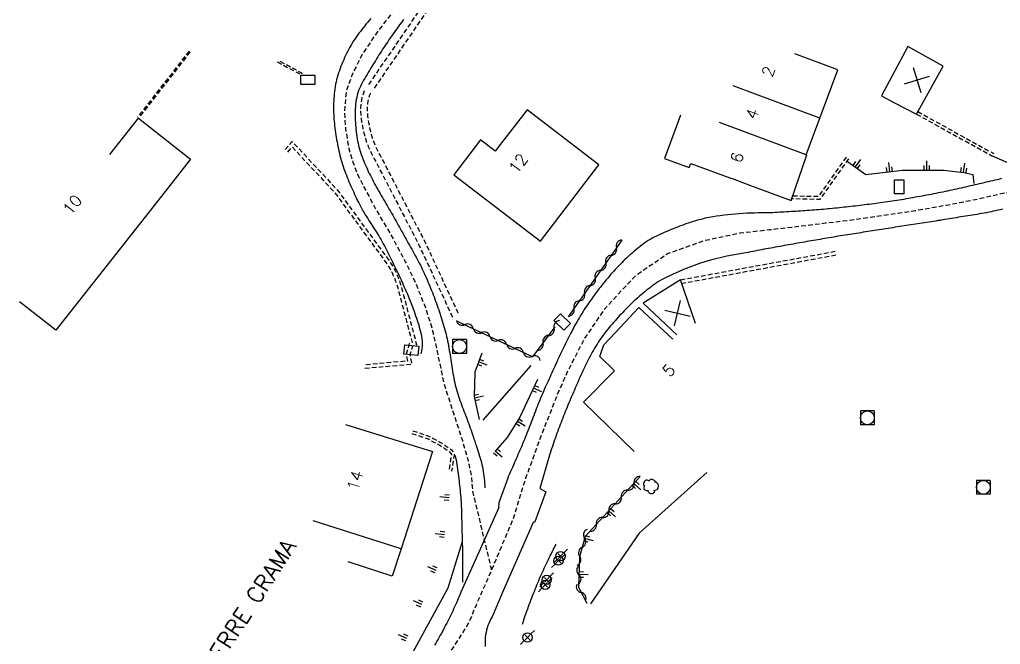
# Model space of a CAD drawing. Header units: millimetres. Extents: x 151000 to 152000, y 111999 to 113000.
# Drawn here: x 151063.1 to 151169.1, y 112257.2 to 112324.7 of the extents above; entities that cross this region are included whole.
import ezdxf
from ezdxf.enums import TextEntityAlignment as Align

# ---------------------------------------------------------------- set-up
doc = ezdxf.new("R2010")
doc.units = ezdxf.units.MM
doc.linetypes.add('DASHED', pattern=[0.75, 0.5, -0.25])
doc.layers.get('0').update_dxf_attribs({"linetype": 'CONTINUOUS'})
for name, color, linetype in [('W0001', 6, 'DASHED'), ('W0008', 7, 'CONTINUOUS'), ('W0100', 7, 'CONTINUOUS'), ('W0112', 1, 'DASHED'), ('W0211', 2, 'CONTINUOUS'), ('W0300', 7, 'CONTINUOUS'), ('W0310', 3, 'CONTINUOUS'), ('W0322', 7, 'CONTINUOUS'), ('W0420', 7, 'CONTINUOUS'), ('W0454', 7, 'CONTINUOUS'), ('W0989', 7, 'CONTINUOUS'), ('W0991', 7, 'CONTINUOUS'), ('W1102', 7, 'CONTINUOUS'), ('W1471', 7, 'CONTINUOUS')]:
    doc.layers.add(name, color=color, linetype=linetype)
doc.styles.get("Standard").update_dxf_attribs({"font": 'romans.shx', "width": 0.85})

# ---------------------------------------------------------------- blocks, each defined once
blk = doc.blocks.new('T420')
for p, q in [((0.75, 0.75), (-0.75, 0.75)), ((-0.75, 0.75), (-0.75, -0.75)), ((0.75, 0.75), (0.75, -0.75)), ((0.75, -0.75), (-0.75, -0.75))]:
    blk.add_line(p, q)
blk.add_ellipse((0, 0), major_axis=(-0.53, 0.53), ratio=1, start_param=3.926991, end_param=10.210176)
blk = doc.blocks.new('T300')
for p, q in [((-0.8, 0.51), (-0.86, 0.34)), ((-0.86, 0.34), (-0.86, 0.17)), ((-0.86, 0.17), (-0.74, 0.06)), ((-0.69, 0.63), (-0.8, 0.51)), ((-0.8, -0.06), (-0.74, 0.06)), ((-0.74, 0.06), (-0.69, 0.11)), ((-0.57, 0.69), (-0.69, 0.63)), ((-0.46, 0.69), (-0.57, 0.69)), ((-0.29, 0.63), (-0.46, 0.69)), ((-0.29, 0.63), (-0.17, 0.74)), ((-0.23, 0.57), (-0.29, 0.63)), ((-0.17, 0.74), (-0.06, 0.8)), ((-0.06, 0.8), (0.06, 0.8)), ((0.06, 0.8), (0.23, 0.74)), ((0.23, 0.74), (0.34, 0.63)), ((0.34, 0.63), (0.4, 0.51)), ((0.46, 0.46), (0.34, 0.46)), ((0.4, 0.51), (0.4, 0.46)), ((0.57, 0.4), (0.46, 0.46)), ((0.57, 0.4), (0.69, 0.29)), ((0.69, 0.29), (0.74, 0.17)), ((0.74, 0.06), (0.69, -0.17)), ((0.74, 0.17), (0.74, 0.06)), ((-0.8, -0.17), (-0.8, -0.06)), ((-0.8, -0.23), (-0.8, -0.17)), ((-0.74, -0.34), (-0.8, -0.23)), ((-0.69, -0.4), (-0.74, -0.34)), ((-0.51, -0.46), (-0.69, -0.4)), ((-0.4, -0.46), (-0.51, -0.46)), ((-0.4, -0.46), (-0.34, -0.46)), ((-0.34, -0.46), (-0.34, -0.4)), ((-0.34, -0.51), (-0.34, -0.46)), ((-0.29, -0.63), (-0.34, -0.51)), ((-0.17, -0.74), (-0.29, -0.63)), ((-0.06, -0.8), (-0.17, -0.74)), ((0.06, -0.8), (-0.06, -0.8)), ((0.17, -0.74), (0.06, -0.8)), ((0.23, -0.69), (0.17, -0.74)), ((0.29, -0.46), (0.23, -0.46)), ((0.29, -0.63), (0.23, -0.69)), ((0.46, -0.4), (0.29, -0.46)), ((0.34, -0.51), (0.29, -0.63)), ((0.34, -0.51), (0.34, -0.46)), ((0.57, -0.34), (0.46, -0.4)), ((0.63, -0.29), (0.57, -0.34)), ((0.69, -0.17), (0.63, -0.29))]:
    blk.add_line(p, q)
blk = doc.blocks.new('T454')
for p, q in [((-0.25, 0.25), (0.25, -0.25)), ((-0.25, -0.25), (0.25, 0.25)), ((0.75, 0.75), (0.375, 0.375)), ((-0.375, -0.375), (-0.75, -0.75))]:
    blk.add_line(p, q)
blk.add_ellipse((0, 0), major_axis=(0.354, 0.354), ratio=1, start_param=5.497787143782138, end_param=11.78097245096172)
blk = doc.blocks.new('t211o')
at = {"color": 0, "linetype": 'Continuous'}
for p, q in [((-0.29, 0.5), (-0.29, 0)), ((0, 1), (0, 0)), ((0.29, 0.5), (0.29, 0))]:
    blk.add_line(p, q, dxfattribs=at)
blk = doc.blocks.new('t310o')
at = {"color": 0, "linetype": 'Continuous'}
for centre, start, end in [((-0.5, 0.38), 216.8699, 323.1304), ((0.5, -0.37), 36.8699, 143.1303)]:
    blk.add_arc(centre, 0.625, start, end, dxfattribs=at)
blk = doc.blocks.new('t991o')
at = {"color": 0, "linetype": 'Continuous'}
for p, q in [((-1, 1), (1, -1)), ((-1, -1), (1, 1))]:
    blk.add_line(p, q, dxfattribs=at)
blk = doc.blocks.new('T1471')
at = {"color": 0, "linetype": 'Continuous', "flags": 128}
blk.add_lwpolyline([(-0.75, -0.5), (-0.75, 0.5), (0.75, 0.5), (0.75, -0.5), (-0.75, -0.5)], dxfattribs=at)

msp = doc.modelspace()

# ---------------------------------------------------------------- linework, layer by layer
at = {"layer": 'W0001', "flags": 128}
for points in [[(151114.72, 112340.96), (151113.18, 112338.52), (151111.58, 112336.14), (151109.7, 112333.61), (151107.84, 112331.25), (151105.87, 112328.7), (151103.43, 112325.53), (151101.61, 112323.14), (151100.12, 112320.89), (151099.14, 112318.93), (151098.42, 112317.02), (151098.23, 112314.79), (151098.34, 112312.95), (151098.7, 112310.79), (151099.15, 112309.3), (151099.66, 112307.97), (151100.17, 112306.93), (151101.61, 112304.23), (151103.2, 112301.55), (151104.83, 112298.51), (151105.93, 112296.2), (151106.83, 112293.98), (151107.52, 112291.95), (151107.94, 112290.3), (151108.97, 112285.4), (151110.97, 112279.22), (151111.56, 112277.2), (151111.93, 112275.37), (151112.07, 112273.77), (151114.11, 112265.21)], [(151201.77, 112324.51), (151198.23, 112321.89), (151195.42, 112319.83), (151192.08, 112317.41), (151187.11, 112314), (151182.17, 112310.96), (151178.19, 112308.82), (151175.79, 112307.8), (151173.69, 112307.09), (151170.16, 112306.1), (151166.39, 112305.24), (151163.48, 112304.67), (151159.9, 112304.05), (151157.11, 112303.62), (151153.57, 112303.11), (151150.2, 112302.7), (151147.04, 112302.31), (151144.16, 112301.99), (151140.94, 112301.62), (151137.11, 112300.81), (151133.21, 112299.44), (151129.6, 112296.97), (151126.31, 112293.42), (151124.19, 112290.32), (151122.36, 112286.75), (151121.23, 112284.21), (151119.45, 112279.67), (151118.36, 112276.69), (151117.79, 112275.14), (151116.54, 112271.01), (151113.92, 112264.76), (151112.45, 112261.45), (151111.67, 112259.55), (151109.15, 112255.61), (151106.6, 112251.75), (151104.53, 112249.13), (151101.85, 112245.88)]]:
    msp.add_lwpolyline(points, dxfattribs=at)
at = {"layer": 'W0008', "flags": 128}
for points in [[(151101.07, 112324.83), (151100.91, 112324.63), (151100.75, 112324.43), (151100.59, 112324.24), (151100.42, 112324.04), (151100.26, 112323.84), (151100.11, 112323.64), (151099.95, 112323.44), (151099.8, 112323.24), (151099.65, 112323.03), (151099.5, 112322.82), (151099.35, 112322.61), (151099.21, 112322.4), (151099.08, 112322.18), (151098.95, 112321.96), (151098.82, 112321.74), (151098.7, 112321.51), (151098.59, 112321.29), (151098.47, 112321.06), (151098.36, 112320.83), (151098.25, 112320.6), (151098.15, 112320.37), (151098.04, 112320.14), (151097.95, 112319.9), (151097.85, 112319.67), (151097.76, 112319.43), (151097.68, 112319.19), (151097.6, 112318.95), (151097.52, 112318.71), (151097.45, 112318.46), (151097.39, 112318.22), (151097.33, 112317.97), (151097.28, 112317.72), (151097.23, 112317.47), (151097.19, 112317.21), (151097.16, 112316.96), (151097.13, 112316.71), (151097.11, 112316.46), (151097.09, 112316.21), (151097.07, 112315.96), (151097.06, 112315.71), (151097.06, 112315.46), (151097.06, 112315.21), (151097.06, 112314.96), (151097.06, 112314.71), (151097.07, 112314.47), (151097.09, 112314.22), (151097.1, 112313.97), (151097.12, 112313.72), (151097.15, 112313.47), (151097.17, 112313.23), (151097.2, 112312.98), (151097.23, 112312.73), (151097.27, 112312.49), (151097.31, 112312.24), (151097.35, 112311.99), (151097.39, 112311.75), (151097.43, 112311.5), (151097.48, 112311.26), (151097.53, 112311.01), (151097.58, 112310.77), (151097.63, 112310.52), (151097.69, 112310.27), (151097.75, 112310.03), (151097.81, 112309.79), (151097.88, 112309.54), (151097.95, 112309.3), (151098.02, 112309.06), (151098.1, 112308.83), (151098.18, 112308.59), (151098.27, 112308.35), (151098.35, 112308.12), (151098.44, 112307.89), (151098.53, 112307.65), (151098.63, 112307.42), (151098.72, 112307.19), (151098.82, 112306.96), (151098.92, 112306.73), (151099.02, 112306.5), (151099.12, 112306.27), (151099.23, 112306.05), (151099.33, 112305.82), (151099.44, 112305.59), (151099.55, 112305.37), (151099.66, 112305.14), (151099.77, 112304.91), (151099.88, 112304.69), (151099.99, 112304.48), (151100.11, 112304.26), (151100.23, 112304.05), (151100.36, 112303.83), (151100.48, 112303.62), (151100.61, 112303.42), (151100.75, 112303.21), (151100.88, 112303), (151101.01, 112302.79), (151101.15, 112302.59), (151101.28, 112302.38), (151101.42, 112302.18), (151101.55, 112301.97), (151101.68, 112301.76), (151101.81, 112301.55), (151101.94, 112301.34), (151102.07, 112301.13), (151102.19, 112300.92), (151102.31, 112300.7), (151102.43, 112300.49), (151102.55, 112300.27), (151102.66, 112300.06), (151102.77, 112299.84), (151102.89, 112299.62), (151103, 112299.4), (151103.11, 112299.18), (151103.22, 112298.97), (151103.33, 112298.75), (151103.44, 112298.53), (151103.54, 112298.3), (151103.65, 112298.08), (151103.76, 112297.86), (151103.86, 112297.64), (151103.96, 112297.42), (151104.07, 112297.19), (151104.17, 112296.97), (151104.28, 112296.74), (151104.38, 112296.51), (151104.49, 112296.27), (151104.59, 112296.04), (151104.7, 112295.81), (151104.8, 112295.58), (151104.9, 112295.34), (151105.01, 112295.11), (151105.11, 112294.87), (151105.2, 112294.64), (151105.3, 112294.4), (151105.4, 112294.16), (151105.49, 112293.93), (151105.58, 112293.69), (151105.67, 112293.45), (151105.76, 112293.21), (151105.84, 112292.97), (151105.92, 112292.72), (151106, 112292.47), (151106.09, 112292.23), (151106.17, 112291.98), (151106.25, 112291.74), (151106.32, 112291.49), (151106.39, 112291.24), (151106.45, 112290.99), (151106.51, 112290.74), (151106.55, 112290.48), (151106.59, 112290.22), (151106.62, 112289.96), (151106.63, 112289.69), (151106.63, 112289.42), (151106.6, 112289.14), (151106.56, 112288.87), (151106.5, 112288.61)], [(151104.62, 112324.72), (151104.47, 112324.52), (151104.33, 112324.32), (151104.18, 112324.13), (151104.04, 112323.93), (151103.89, 112323.73), (151103.75, 112323.53), (151103.61, 112323.33), (151103.47, 112323.13), (151103.32, 112322.93), (151103.18, 112322.73), (151103.04, 112322.52), (151102.91, 112322.32), (151102.77, 112322.12), (151102.63, 112321.91), (151102.49, 112321.71), (151102.36, 112321.5), (151102.23, 112321.3), (151102.09, 112321.09), (151101.96, 112320.89), (151101.83, 112320.68), (151101.7, 112320.47), (151101.57, 112320.26), (151101.44, 112320.05), (151101.31, 112319.84), (151101.19, 112319.63), (151101.06, 112319.42), (151100.94, 112319.21), (151100.81, 112319), (151100.68, 112318.79), (151100.55, 112318.58), (151100.42, 112318.36), (151100.29, 112318.15), (151100.17, 112317.94), (151100.06, 112317.72), (151099.95, 112317.5), (151099.85, 112317.27), (151099.76, 112317.04), (151099.68, 112316.81), (151099.61, 112316.56), (151099.56, 112316.31), (151099.51, 112316.07), (151099.47, 112315.82), (151099.44, 112315.57), (151099.42, 112315.32), (151099.4, 112315.07), (151099.39, 112314.82), (151099.38, 112314.58), (151099.38, 112314.33), (151099.39, 112314.08), (151099.4, 112313.83), (151099.41, 112313.58), (151099.43, 112313.33), (151099.46, 112313.08), (151099.48, 112312.84), (151099.51, 112312.59), (151099.54, 112312.34), (151099.58, 112312.09), (151099.61, 112311.84), (151099.65, 112311.59), (151099.7, 112311.35), (151099.76, 112311.1), (151099.82, 112310.86), (151099.89, 112310.62), (151099.97, 112310.38), (151100.05, 112310.14), (151100.13, 112309.9), (151100.22, 112309.67), (151100.31, 112309.43), (151100.41, 112309.2), (151100.51, 112308.97), (151100.6, 112308.75), (151100.71, 112308.52), (151100.81, 112308.3), (151100.92, 112308.08), (151101.03, 112307.86), (151101.14, 112307.64), (151101.25, 112307.42), (151101.37, 112307.2), (151101.49, 112306.98), (151101.6, 112306.77), (151101.72, 112306.55), (151101.84, 112306.34), (151101.97, 112306.12), (151102.09, 112305.91), (151102.21, 112305.7), (151102.34, 112305.48), (151102.46, 112305.27), (151102.59, 112305.06), (151102.71, 112304.85), (151102.83, 112304.63), (151102.96, 112304.42), (151103.08, 112304.21), (151103.21, 112304), (151103.33, 112303.78), (151103.45, 112303.57), (151103.57, 112303.36), (151103.69, 112303.14), (151103.81, 112302.93), (151103.93, 112302.71), (151104.05, 112302.49), (151104.17, 112302.28), (151104.29, 112302.06), (151104.41, 112301.85), (151104.53, 112301.63), (151104.65, 112301.42), (151104.77, 112301.2), (151104.89, 112300.99), (151105.01, 112300.78), (151105.13, 112300.56), (151105.26, 112300.35), (151105.38, 112300.13), (151105.5, 112299.92), (151105.62, 112299.7), (151105.74, 112299.49), (151105.85, 112299.27), (151105.97, 112299.06), (151106.09, 112298.84), (151106.2, 112298.62), (151106.31, 112298.4), (151106.43, 112298.18), (151106.54, 112297.96), (151106.64, 112297.74), (151106.75, 112297.52), (151106.85, 112297.3), (151106.95, 112297.07), (151107.06, 112296.84), (151107.16, 112296.61), (151107.25, 112296.38), (151107.35, 112296.15), (151107.45, 112295.92), (151107.54, 112295.69), (151107.64, 112295.46), (151107.73, 112295.22), (151107.82, 112294.99), (151107.91, 112294.76), (151108, 112294.52), (151108.08, 112294.29), (151108.17, 112294.05), (151108.25, 112293.82), (151108.33, 112293.58), (151108.42, 112293.35), (151108.5, 112293.11), (151108.57, 112292.87), (151108.65, 112292.63), (151108.73, 112292.4), (151108.8, 112292.16), (151108.87, 112291.92), (151108.94, 112291.68), (151109.01, 112291.44), (151109.08, 112291.2), (151109.15, 112290.95), (151109.21, 112290.71), (151109.27, 112290.46), (151109.33, 112290.22), (151109.38, 112289.97), (151109.43, 112289.72), (151109.47, 112289.47), (151109.52, 112289.22), (151109.56, 112288.97), (151109.6, 112288.72), (151109.64, 112288.47), (151109.68, 112288.22), (151109.71, 112287.97), (151109.75, 112287.72), (151109.79, 112287.47), (151109.83, 112287.22), (151109.87, 112286.97), (151109.91, 112286.72), (151109.95, 112286.47), (151110, 112286.22), (151110.04, 112285.97), (151110.1, 112285.72), (151110.15, 112285.47), (151110.21, 112285.23), (151110.27, 112284.98), (151110.34, 112284.74), (151110.41, 112284.51), (151110.48, 112284.27), (151110.56, 112284.04), (151110.63, 112283.81), (151110.71, 112283.57), (151110.79, 112283.34), (151110.88, 112283.11), (151110.96, 112282.88), (151111.05, 112282.65), (151111.14, 112282.42), (151111.22, 112282.19), (151111.31, 112281.96), (151111.4, 112281.73), (151111.49, 112281.5), (151111.57, 112281.27), (151111.66, 112281.04), (151111.74, 112280.81), (151111.83, 112280.58), (151111.91, 112280.35), (151111.99, 112280.11), (151112.07, 112279.88), (151112.14, 112279.65), (151112.22, 112279.42), (151112.3, 112279.19), (151112.37, 112278.96), (151112.45, 112278.72), (151112.53, 112278.49), (151112.6, 112278.26), (151112.68, 112278.03), (151112.75, 112277.8), (151112.82, 112277.56), (151112.89, 112277.33), (151112.96, 112277.1), (151113.02, 112276.86), (151113.08, 112276.62), (151113.13, 112276.38), (151113.18, 112276.15), (151113.23, 112275.89), (151113.27, 112275.64), (151113.3, 112275.39), (151113.33, 112275.13), (151113.35, 112274.88), (151113.37, 112274.62), (151113.38, 112274.37), (151113.38, 112274.11)], [(151110.2, 112277.62), (151110.24, 112277.38), (151110.29, 112277.13), (151110.33, 112276.88), (151110.37, 112276.63), (151110.41, 112276.38), (151110.45, 112276.13), (151110.48, 112275.88), (151110.52, 112275.63), (151110.55, 112275.38), (151110.58, 112275.13), (151110.62, 112274.88), (151110.64, 112274.63), (151110.67, 112274.38), (151110.7, 112274.13), (151110.72, 112273.88), (151110.75, 112273.63), (151110.77, 112273.38), (151110.79, 112273.12), (151110.81, 112272.87), (151110.83, 112272.61), (151110.84, 112272.35), (151110.85, 112272.1), (151110.86, 112271.84), (151110.87, 112271.59), (151110.88, 112271.33), (151110.89, 112271.07), (151110.89, 112270.82), (151110.9, 112270.56), (151110.9, 112270.3), (151110.91, 112270.05), (151110.92, 112269.79), (151110.92, 112269.54), (151110.93, 112269.28), (151110.94, 112269.03), (151110.94, 112268.78), (151110.95, 112268.53), (151110.96, 112268.28), (151110.96, 112268.03), (151110.97, 112267.77), (151110.97, 112267.52), (151110.98, 112267.27), (151110.98, 112267.02), (151110.98, 112266.77), (151110.99, 112266.52), (151111, 112263.92)], [(151114.9, 112272), (151112.45, 112266.52), (151110.81, 112262.84), (151110.72, 112262.62), (151110.63, 112262.39), (151110.53, 112262.16), (151110.43, 112261.94), (151110.33, 112261.71), (151110.23, 112261.48), (151110.13, 112261.26), (151110.03, 112261.04), (151109.93, 112260.81), (151109.82, 112260.59), (151109.71, 112260.37), (151109.61, 112260.15), (151109.5, 112259.93), (151109.39, 112259.71), (151109.28, 112259.49), (151109.16, 112259.27), (151109.05, 112259.05), (151108.93, 112258.83), (151108.82, 112258.62), (151108.7, 112258.4), (151108.58, 112258.19), (151108.46, 112257.97), (151108.34, 112257.76), (151108.22, 112257.54), (151108.09, 112257.33), (151107.96, 112257.12)]]:
    msp.add_lwpolyline(points, dxfattribs=at)
for points in [[(151169.23, 112307.53), (151168.98, 112307.47), (151168.74, 112307.41), (151168.5, 112307.36), (151168.26, 112307.3), (151168.02, 112307.24), (151167.77, 112307.18), (151167.53, 112307.13), (151167.29, 112307.07), (151167.05, 112307.02), (151166.8, 112306.96), (151166.56, 112306.9), (151166.32, 112306.85), (151166.07, 112306.79), (151165.83, 112306.74), (151165.59, 112306.68), (151165.34, 112306.62), (151165.09, 112306.56), (151164.85, 112306.51), (151164.6, 112306.45), (151164.35, 112306.4), (151164.11, 112306.34), (151163.86, 112306.29), (151163.61, 112306.24), (151163.37, 112306.18), (151163.12, 112306.13), (151162.87, 112306.08), (151162.62, 112306.03), (151162.38, 112305.98), (151162.13, 112305.93), (151161.88, 112305.88), (151161.63, 112305.83), (151161.38, 112305.78), (151161.14, 112305.73), (151160.89, 112305.69), (151160.64, 112305.64), (151160.39, 112305.6), (151160.14, 112305.55), (151159.89, 112305.51), (151159.65, 112305.46), (151159.4, 112305.42), (151159.15, 112305.37), (151158.9, 112305.33), (151158.65, 112305.29), (151158.4, 112305.25), (151158.15, 112305.21), (151157.9, 112305.17), (151157.65, 112305.13), (151157.4, 112305.09), (151157.15, 112305.06), (151156.9, 112305.02), (151156.65, 112304.98), (151156.4, 112304.95), (151156.15, 112304.91), (151155.9, 112304.88), (151155.66, 112304.84), (151155.41, 112304.81), (151155.16, 112304.78), (151154.92, 112304.75), (151154.67, 112304.72), (151154.42, 112304.69), (151154.18, 112304.66), (151153.93, 112304.63), (151153.68, 112304.6), (151153.43, 112304.57), (151153.19, 112304.54), (151152.94, 112304.51), (151152.69, 112304.48), (151152.44, 112304.46), (151152.2, 112304.43), (151151.95, 112304.4), (151151.7, 112304.38), (151151.45, 112304.35), (151151.21, 112304.33), (151150.96, 112304.31), (151150.71, 112304.28), (151150.46, 112304.26), (151150.22, 112304.24), (151149.97, 112304.21), (151149.72, 112304.19), (151149.47, 112304.17), (151149.22, 112304.15), (151148.98, 112304.13), (151148.73, 112304.11), (151148.48, 112304.09), (151148.23, 112304.07), (151147.98, 112304.06), (151147.74, 112304.04), (151147.49, 112304.02), (151147.24, 112304), (151146.99, 112303.99), (151146.74, 112303.97), (151146.49, 112303.96), (151146.25, 112303.94), (151146, 112303.93), (151145.75, 112303.91), (151145.5, 112303.9), (151145.25, 112303.89), (151145, 112303.88), (151144.75, 112303.86), (151144.51, 112303.85), (151144.26, 112303.84), (151144.01, 112303.83), (151143.76, 112303.82, 0.04929), (151137.21, 112303.26), (151136.97, 112303.19), (151136.74, 112303.13), (151136.51, 112303.07), (151136.27, 112303), (151136.04, 112302.93), (151135.81, 112302.86), (151135.58, 112302.79), (151135.35, 112302.71), (151135.12, 112302.63), (151134.89, 112302.55), (151134.67, 112302.47), (151134.44, 112302.38), (151134.21, 112302.3), (151133.99, 112302.21), (151133.76, 112302.12), (151133.53, 112302.02), (151133.3, 112301.93), (151133.07, 112301.83), (151132.84, 112301.74), (151132.61, 112301.64), (151132.38, 112301.54), (151132.15, 112301.43), (151131.93, 112301.33), (151131.7, 112301.21), (151131.48, 112301.1), (151131.26, 112300.97), (151131.05, 112300.84), (151130.84, 112300.7), (151130.63, 112300.56), (151130.43, 112300.4), (151130.23, 112300.25), (151130.04, 112300.09), (151129.84, 112299.94), (151129.65, 112299.78), (151129.46, 112299.62), (151129.27, 112299.45), (151129.08, 112299.29), (151128.9, 112299.12), (151128.72, 112298.95), (151128.54, 112298.78), (151128.36, 112298.6), (151128.18, 112298.43), (151128.01, 112298.25), (151127.83, 112298.08), (151127.66, 112297.9), (151127.49, 112297.71), (151127.33, 112297.53), (151127.16, 112297.35), (151126.99, 112297.16), (151126.83, 112296.97), (151126.67, 112296.78), (151126.51, 112296.59), (151126.35, 112296.4), (151126.19, 112296.21), (151126.04, 112296.01), (151125.88, 112295.82), (151125.73, 112295.62), (151125.58, 112295.42), (151125.43, 112295.22), (151125.28, 112295.02), (151125.13, 112294.82), (151124.98, 112294.62), (151124.84, 112294.41), (151124.69, 112294.21), (151124.55, 112294.01), (151124.41, 112293.8), (151124.28, 112293.59), (151124.14, 112293.38), (151124.01, 112293.17), (151123.88, 112292.96), (151123.75, 112292.75), (151123.62, 112292.54), (151123.5, 112292.33), (151123.37, 112292.11), (151123.25, 112291.9), (151123.13, 112291.68), (151123.01, 112291.46), (151122.89, 112291.25), (151122.78, 112291.03), (151122.66, 112290.81), (151122.55, 112290.59), (151122.44, 112290.37), (151122.33, 112290.15), (151122.22, 112289.93), (151122.11, 112289.7), (151122, 112289.48), (151121.89, 112289.26), (151121.78, 112289.04), (151121.68, 112288.81), (151121.57, 112288.59), (151121.47, 112288.36), (151121.36, 112288.14), (151121.26, 112287.91), (151121.16, 112287.69), (151121.05, 112287.46), (151120.95, 112287.24), (151120.85, 112287.01), (151120.75, 112286.79), (151120.64, 112286.56), (151120.54, 112286.34), (151120.44, 112286.11), (151120.34, 112285.89), (151120.23, 112285.66), (151120.13, 112285.44), (151120.03, 112285.21), (151119.92, 112284.98), (151119.82, 112284.75), (151119.72, 112284.52), (151119.62, 112284.28), (151119.52, 112284.05), (151119.42, 112283.82), (151119.33, 112283.58), (151119.23, 112283.35), (151119.14, 112283.11), (151119.05, 112282.88), (151118.95, 112282.64), (151118.86, 112282.41), (151118.77, 112282.17), (151118.68, 112281.93), (151118.59, 112281.7), (151118.5, 112281.46), (151118.41, 112281.22), (151118.32, 112280.99), (151118.23, 112280.75), (151118.14, 112280.52), (151118.05, 112280.28), (151117.95, 112280.04), (151117.86, 112279.81), (151117.76, 112279.57), (151117.67, 112279.34), (151117.57, 112279.11), (151117.47, 112278.87), (151117.38, 112278.64), (151117.28, 112278.41), (151117.18, 112278.18), (151117.08, 112277.95), (151116.98, 112277.71), (151116.88, 112277.48), (151116.78, 112277.25), (151116.68, 112277.02), (151116.58, 112276.79), (151116.48, 112276.56), (151116.38, 112276.33), (151116.28, 112276.1), (151116.18, 112275.87), (151116.07, 112275.64), (151115.97, 112275.41), (151115.87, 112275.18), (151114.9, 112272.5), (151114.87, 112272.01)], [(151169.33, 112304.23), (151169.08, 112304.17), (151168.83, 112304.11), (151168.58, 112304.06), (151168.33, 112304), (151168.08, 112303.95), (151167.83, 112303.9), (151167.58, 112303.85), (151167.33, 112303.81), (151167.08, 112303.76), (151166.83, 112303.72), (151166.58, 112303.67), (151166.32, 112303.63), (151166.07, 112303.59), (151165.82, 112303.55), (151165.57, 112303.51), (151165.32, 112303.47), (151165.06, 112303.43), (151164.81, 112303.39), (151164.56, 112303.35), (151164.31, 112303.3), (151164.06, 112303.26), (151163.82, 112303.22), (151163.58, 112303.18), (151163.33, 112303.14), (151163.09, 112303.1), (151162.84, 112303.06), (151162.6, 112303.02), (151162.35, 112302.99), (151162.11, 112302.95), (151161.87, 112302.91), (151161.62, 112302.87), (151161.38, 112302.83), (151161.13, 112302.8), (151160.89, 112302.76), (151160.64, 112302.72), (151160.4, 112302.68), (151160.15, 112302.65), (151159.91, 112302.61), (151159.66, 112302.57), (151159.42, 112302.53), (151159.18, 112302.5), (151158.93, 112302.46), (151158.69, 112302.42), (151158.44, 112302.38), (151158.2, 112302.35), (151157.95, 112302.31), (151157.71, 112302.27), (151157.46, 112302.23), (151157.22, 112302.19), (151156.97, 112302.15), (151156.73, 112302.12), (151156.48, 112302.08), (151156.24, 112302.04), (151155.99, 112302), (151155.75, 112301.96), (151155.5, 112301.92), (151155.26, 112301.88), (151155.01, 112301.84), (151154.77, 112301.81), (151154.52, 112301.77), (151154.28, 112301.73), (151154.03, 112301.69), (151153.79, 112301.65), (151153.54, 112301.61), (151153.3, 112301.57), (151153.05, 112301.53), (151152.81, 112301.5), (151152.56, 112301.46), (151152.32, 112301.42), (151152.07, 112301.38), (151151.83, 112301.34), (151151.58, 112301.3), (151151.34, 112301.26), (151151.1, 112301.22), (151150.85, 112301.18), (151150.61, 112301.14), (151150.36, 112301.1), (151150.12, 112301.06), (151149.87, 112301.01), (151149.63, 112300.97), (151149.38, 112300.93), (151149.14, 112300.89), (151148.9, 112300.85), (151148.65, 112300.81), (151148.41, 112300.76), (151148.17, 112300.72), (151147.92, 112300.68), (151147.68, 112300.64), (151147.44, 112300.59), (151147.19, 112300.55), (151146.95, 112300.51), (151146.71, 112300.46), (151146.46, 112300.42), (151146.22, 112300.38), (151145.98, 112300.33), (151145.74, 112300.29), (151145.49, 112300.24), (151145.25, 112300.2), (151145.01, 112300.16), (151144.77, 112300.11), (151144.52, 112300.07), (151144.28, 112300.02), (151144.04, 112299.98), (151143.79, 112299.93), (151143.55, 112299.89), (151143.31, 112299.84), (151143.07, 112299.79), (151142.82, 112299.75), (151142.58, 112299.7), (151142.34, 112299.66), (151142.1, 112299.61), (151141.85, 112299.56), (151141.61, 112299.52), (151141.37, 112299.47, 0.091249), (151132.1, 112296.38), (151131.9, 112296.23), (151131.69, 112296.08), (151131.48, 112295.93), (151131.28, 112295.78), (151131.08, 112295.62), (151130.88, 112295.47), (151130.68, 112295.31), (151130.49, 112295.15), (151130.29, 112294.98), (151130.1, 112294.82), (151129.91, 112294.65), (151129.72, 112294.48), (151129.53, 112294.31), (151129.35, 112294.13), (151129.16, 112293.96), (151128.98, 112293.78), (151128.81, 112293.61), (151128.64, 112293.43), (151128.46, 112293.26), (151128.29, 112293.08), (151128.12, 112292.9), (151127.95, 112292.73), (151127.79, 112292.55), (151127.62, 112292.36), (151127.46, 112292.18), (151127.3, 112292), (151127.14, 112291.81), (151126.98, 112291.63), (151126.82, 112291.44), (151126.67, 112291.25), (151126.52, 112291.05), (151126.37, 112290.86), (151126.22, 112290.66), (151126.07, 112290.47), (151125.93, 112290.26), (151125.79, 112290.06), (151125.65, 112289.86), (151125.52, 112289.65), (151125.38, 112289.43), (151125.25, 112289.21), (151125.12, 112289), (151125, 112288.78), (151124.88, 112288.56), (151124.76, 112288.34), (151124.64, 112288.11), (151124.53, 112287.89), (151124.41, 112287.66), (151124.3, 112287.44), (151124.2, 112287.21), (151124.09, 112286.98), (151123.98, 112286.75), (151123.88, 112286.52), (151123.78, 112286.29), (151123.67, 112286.06), (151123.57, 112285.83), (151123.47, 112285.6), (151123.37, 112285.37), (151123.27, 112285.14), (151123.17, 112284.91), (151123.07, 112284.68), (151122.96, 112284.45), (151122.86, 112284.22), (151122.76, 112283.99), (151122.67, 112283.75), (151122.57, 112283.52), (151122.47, 112283.29), (151122.37, 112283.06), (151122.28, 112282.83), (151122.18, 112282.59), (151122.09, 112282.36), (151122, 112282.13), (151121.9, 112281.89), (151121.81, 112281.66), (151121.72, 112281.42), (151121.63, 112281.19), (151121.54, 112280.96), (151121.45, 112280.72), (151121.37, 112280.49), (151121.28, 112280.25), (151121.19, 112280.01), (151121.11, 112279.78), (151121.02, 112279.54), (151120.94, 112279.3), (151120.85, 112279.07), (151120.77, 112278.83), (151120.69, 112278.59), (151120.61, 112278.35), (151120.53, 112278.11), (151120.45, 112277.88), (151120.37, 112277.64), (151119.34, 112274.04), (151119.97, 112273.69), (151118.81, 112270.44), (151118.61, 112270.37), (151115.37, 112262.98), (151114.58, 112261.12), (151114.18, 112260.18), (151114.05, 112259.95), (151113.94, 112259.72), (151113.83, 112259.48), (151113.74, 112259.24), (151113.66, 112259), (151113.59, 112258.75), (151113.53, 112258.5), (151113.48, 112258.25), (151113.45, 112258), (151113.43, 112257.74), (151113.42, 112257.48), (151113.42, 112257.22), (151113.43, 112256.96)]]:
    msp.add_lwpolyline(points, format="xyb", dxfattribs=at)
at = {"layer": 'W0100', "flags": 128}
for points in [[(151157.67, 112315.71), (151160.02, 112314.51), (151162.9, 112319.68), (151159.08, 112321.8), (151156.25, 112316.46)], [(151112.93, 112311.71), (151110.04, 112307.95), (151119.4, 112300.78), (151125.72, 112309.03), (151117.97, 112314.97), (151115.21, 112311.39), (151114.52, 112310.49)]]:
    msp.add_lwpolyline(points, close=True, dxfattribs=at)
for points in [[(151134.54, 112314.4), (151132.82, 112309.71), (151135.48, 112308.74), (151135.64, 112309.17), (151139.88, 112307.62), (151140.22, 112307.49), (151142.11, 112306.79), (151146.49, 112305.16), (151148.18, 112310.1), (151148.11, 112310.09), (151149.6, 112314.05), (151151.55, 112319.29), (151146.87, 112321.03)], [(151072.89, 112310.13), (151075.99, 112314.06), (151081.6, 112309.64), (151077.68, 112304.63), (151067.07, 112291.14), (151063.14, 112294.23)], [(151136.15, 112291.86), (151134.54, 112296.6), (151130.49, 112294.07), (151134.13, 112290.65)], [(151129.54, 112278.06), (151124.07, 112283.38), (151127.39, 112286.76), (151125.82, 112288.3), (151126.27, 112289.58), (151127.5, 112290.9), (151130.05, 112293.61), (151133.7, 112290.19)], [(151098.36, 112280.96), (151107.74, 112278.03)], [(151107.73, 112278.03), (151104.36, 112267.52), (151103.38, 112264.56), (151098.63, 112266.14)]]:
    msp.add_lwpolyline(points, dxfattribs=at)
at = {"layer": 'W0112', "flags": 128}
for points in [[(151105.49, 112326.98), (151107.3, 112325.88), (151101.3, 112317.09)], [(151105.12, 112326.36), (151106.28, 112325.66), (151100.7, 112317.5)], [(151081.45, 112321.3), (151075.87, 112314.16)], [(151081.56, 112321.21), (151075.99, 112314.07)], [(151090.98, 112320.14), (151093.53, 112318.78), (151093.66, 112318.91), (151093.5, 112319), (151091.06, 112320.3)], [(151100.38, 112317.03), (151100.28, 112316.78), (151100.19, 112316.53), (151100.12, 112316.28), (151100.06, 112316.02), (151100.02, 112315.76), (151099.99, 112315.49), (151099.98, 112315.24), (151099.98, 112314.98), (151099.98, 112314.73), (151100, 112314.47), (151100.02, 112314.22), (151100.05, 112313.97), (151100.09, 112313.71), (151100.13, 112313.46), (151100.17, 112313.21), (151100.22, 112312.96), (151100.27, 112312.71), (151100.33, 112312.46), (151100.4, 112312.21), (151100.47, 112311.96), (151100.55, 112311.72), (151100.63, 112311.48), (151100.72, 112311.24), (151100.81, 112311.01), (151100.9, 112310.78), (151101, 112310.56), (151101.11, 112310.33), (151101.22, 112310.11), (151101.33, 112309.9), (151101.45, 112309.68), (151106.24, 112300.45), (151109.93, 112292.52)], [(151101.05, 112316.75), (151100.95, 112316.53), (151100.88, 112316.31), (151100.82, 112316.1), (151100.77, 112315.88), (151100.74, 112315.66), (151100.71, 112315.44), (151100.7, 112315.21), (151100.7, 112314.99), (151100.7, 112314.76), (151100.72, 112314.53), (151100.74, 112314.3), (151100.77, 112314.06), (151100.8, 112313.82), (151100.84, 112313.58), (151100.89, 112313.34), (151100.93, 112313.1), (151100.98, 112312.86), (151101.03, 112312.63), (151101.09, 112312.4), (151101.16, 112312.18), (151101.23, 112311.95), (151101.31, 112311.72), (151101.39, 112311.49), (151101.48, 112311.28), (151101.57, 112311.07), (151101.66, 112310.86), (151101.76, 112310.65), (151101.86, 112310.44), (151101.96, 112310.24), (151102.09, 112310.03), (151106.89, 112300.77), (151110.58, 112292.83)], [(151160.17, 112314.77), (151168.37, 112310.23)], [(151160.02, 112314.51), (151168.23, 112309.97)], [(151091.81, 112310.67), (151092.58, 112311.54), (151097.46, 112306.31), (151103.02, 112298.71), (151103.18, 112298.49), (151103.33, 112298.26), (151103.47, 112298.03), (151103.6, 112297.79), (151103.73, 112297.54), (151103.83, 112297.3), (151103.94, 112297.07), (151104.03, 112296.83), (151104.13, 112296.59), (151104.21, 112296.34), (151104.29, 112296.1), (151104.37, 112295.85), (151104.44, 112295.6), (151104.51, 112295.35), (151104.57, 112295.1), (151106.02, 112289.57), (151105.57, 112289.41), (151105.29, 112288.5), (151105.52, 112287.46), (151100.36, 112287)], [(151092.1, 112310.4), (151092.59, 112310.94), (151097.15, 112306.06), (151102.7, 112298.48), (151102.85, 112298.26), (151102.99, 112298.05), (151103.13, 112297.83), (151103.25, 112297.6), (151103.37, 112297.37), (151103.47, 112297.14), (151103.57, 112296.91), (151103.66, 112296.68), (151103.75, 112296.45), (151103.83, 112296.21), (151103.91, 112295.98), (151103.99, 112295.74), (151104.06, 112295.5), (151104.12, 112295.26), (151104.18, 112295), (151105.54, 112289.83), (151105.24, 112289.72), (151104.88, 112288.51), (151105.03, 112287.82), (151100.33, 112287.4)], [(151152.45, 112309.85), (151149.44, 112305.58), (151146.56, 112305.64)], [(151152.69, 112309.68), (151149.59, 112305.27), (151146.56, 112305.34)], [(151134.54, 112296.6), (151151.4, 112299.7)], [(151134.61, 112296.2), (151151.47, 112299.31)], [(151105.52, 112279.99), (151107.07, 112279.5), (151107.27, 112279.4), (151107.48, 112279.29), (151107.69, 112279.18), (151107.9, 112279.07), (151108.11, 112278.96), (151108.32, 112278.84), (151108.52, 112278.72), (151108.73, 112278.59), (151108.96, 112278.46), (151109.18, 112278.31), (151109.39, 112278.17), (151109.57, 112278.02), (151109.74, 112277.84), (151109.79, 112277.74), (151109.78, 112277.64), (151109.52, 112275.98)], [(151105.61, 112280.27), (151107.18, 112279.78), (151107.4, 112279.67), (151107.62, 112279.56), (151107.83, 112279.45), (151108.04, 112279.34), (151108.26, 112279.22), (151108.47, 112279.1), (151108.68, 112278.98), (151108.89, 112278.85), (151109.12, 112278.71), (151109.34, 112278.56), (151109.57, 112278.41), (151109.78, 112278.24), (151109.98, 112278.02), (151110.1, 112277.8), (151110.08, 112277.6), (151109.81, 112275.93)]]:
    msp.add_lwpolyline(points, dxfattribs=at)
at = {"layer": 'W0211', "flags": 128}
for points in [[(151152.59, 112309.37), (151154.57, 112307.96), (151158.53, 112308.45), (151162.99, 112308.46), (151165.16, 112308.2), (151166.1, 112307.97), (151166.24, 112307)], [(151113.09, 112288.66), (151112.3, 112286.63), (151112.25, 112284), (151112.78, 112281.52)], [(151113.2, 112281.42), (151118.4, 112287.35)], [(151119.07, 112285.81), (151117.17, 112281.74), (151115.8, 112279.57), (151114.52, 112278.08)], [(151137.39, 112275.79), (151130.06, 112269.24), (151124.82, 112261.6)], [(151110.93, 112268.17), (151109.41, 112263.27), (151103.51, 112252.49)], [(151117.45, 112259.38), (151117.53, 112259.62), (151117.61, 112259.86), (151117.69, 112260.1), (151117.77, 112260.34), (151117.86, 112260.58), (151117.94, 112260.81), (151118.03, 112261.05), (151118.11, 112261.29), (151118.2, 112261.52), (151118.29, 112261.76), (151118.38, 112261.99), (151118.47, 112262.23), (151118.56, 112262.46), (151118.65, 112262.7), (151118.75, 112262.93), (151118.84, 112263.16), (151118.93, 112263.4), (151119.03, 112263.63), (151119.13, 112263.86), (151119.23, 112264.09), (151119.32, 112264.33), (151119.42, 112264.56), (151119.52, 112264.78), (151119.62, 112265), (151119.72, 112265.22), (151119.82, 112265.44), (151119.92, 112265.66), (151120.02, 112265.88), (151120.13, 112266.1), (151120.23, 112266.32), (151120.34, 112266.54), (151120.45, 112266.76), (151120.55, 112266.97), (151120.66, 112267.19), (151120.77, 112267.41), (151120.89, 112267.62), (151121, 112267.84), (151121.12, 112268.05)]]:
    msp.add_lwpolyline(points, dxfattribs=at)
at = {"layer": 'W0310', "flags": 128}
for points in [[(151128.18, 112300.88), (151122.39, 112292.6)], [(151110.34, 112292.18), (151118.58, 112288.27), (151121, 112291.53)], [(151130.18, 112275.33), (151124.23, 112268.87), (151123.61, 112266.65), (151123.5, 112263.39), (151124.4, 112261.67)]]:
    msp.add_lwpolyline(points, dxfattribs=at)
at = {"layer": 'W0322', "flags": 128}
msp.add_lwpolyline([(151168.15, 112310.02), (151170.51, 112308.98), (151173.87, 112309.89)], dxfattribs=at)
at = {"layer": 'W1102', "flags": 128}
for points in [[(151149.6, 112314.05), (151140.23, 112317.54)], [(151148.11, 112310.09), (151138.75, 112313.61)], [(151104.36, 112267.52), (151094.84, 112270.57)]]:
    msp.add_lwpolyline(points, dxfattribs=at)

# ---------------------------------------------------------------- block references
at = {"layer": 'W0211'}
for p, rotation in [((151153.4, 112308.79), 324.6216148507257), ((151157.12, 112308.27), 6.957084344957488), ((151161.11, 112308.45), 0.12403350048632), ((151165.09, 112308.21), 353.3747537420479), ((151112.73, 112287.73), 248.7371664786763), ((151118.64, 112284.9), 244.9691443529239), ((151112.29, 112283.82), 281.9538257499539), ((151116.9, 112281.31), 237.7866506938708), ((151114.53, 112278.1), 229.2841483783932), ((151129.5, 112274.6), 227.3789292260954), ((151109.53, 112273.06), 83.0840044422928), ((151126.79, 112271.65), 227.3789292260954), ((151109.04, 112269.08), 83.0840044422928), ((151124.17, 112268.66), 254.4992677799694), ((151108.11, 112265.23), 67.36849728563615), ((151123.55, 112264.74), 268.0262707329142), ((151106.56, 112261.54), 66.21400164554237), ((151104.95, 112257.88), 66.21400164554237)]:
    msp.add_blockref('t211o', p, dxfattribs=dict(at, rotation=rotation))
at = {"layer": 'W0300'}
msp.add_blockref('T300', (151131.4, 112274.26), dxfattribs=at)
at = {"layer": 'W0310'}
for p, rotation in [((151127.61, 112300.07), 235.0567040499909), ((151126.46, 112298.43), 235.0567040499909), ((151125.31, 112296.79), 235.0567040499909), ((151124.17, 112295.15), 235.0567040499909), ((151123.02, 112293.51), 235.0567040499909), ((151111.24, 112291.75), 334.6047962884618), ((151113.05, 112290.89), 334.6047962884618), ((151120.89, 112291.38), 53.47265789791658), ((151114.85, 112290.04), 334.6047962884618), ((151119.7, 112289.78), 53.47265789791658), ((151116.66, 112289.18), 334.6047962884618), ((151118.47, 112288.32), 334.6047962884618), ((151129.5, 112274.6), 227.3789292260954), ((151128.14, 112273.13), 227.3789292260954), ((151126.79, 112271.65), 227.3789292260954), ((151125.44, 112270.18), 227.3789292260954), ((151124.17, 112268.66), 254.4992677799694), ((151123.64, 112266.73), 254.4992677799694), ((151123.55, 112264.74), 268.0262707329142), ((151123.8, 112262.81), 297.4574931170312)]:
    msp.add_blockref('t310o', p, dxfattribs=dict(at, rotation=rotation))
at = {"layer": 'W0420'}
for p in [(151110.66, 112289.39), (151154.72, 112281.68), (151167.25, 112274.18)]:
    msp.add_blockref('T420', p, dxfattribs=at)
at = {"layer": 'W0454'}
for p in [(151121.57, 112266.74), (151121.36, 112266.25), (151119.93, 112263.65), (151120.08, 112264.19), (151118, 112257.96)]:
    msp.add_blockref('T454', p, dxfattribs=at)
at = {"layer": 'W0991'}
for p, rotation in [((151160.08, 112318.19), 332.111197465265), ((151134.21, 112293), 31.9496492514822)]:
    msp.add_blockref('t991o', p, dxfattribs=dict(at, rotation=rotation))
at = {"layer": 'W1471'}
for p, rotation in [((151094.28, 112318.2), 0.3627831951993735), ((151158.16, 112306.65), 269.6703691007133), ((151121.75, 112292.03), 315.7537180137833), ((151105.46, 112288.99), 354.1929514164866)]:
    msp.add_blockref('T1471', p, dxfattribs=dict(at, rotation=rotation))

# ---------------------------------------------------------------- texts
at = {"layer": 'W0989'}
msp.add_text('TERRE CRAMA', height=1.75, rotation=56.9935, dxfattribs=at).set_placement((151088, 112261.58), align=Align.MIDDLE)
at = {"layer": 'W0991'}
for s, rotation, p in [('2', 69.5431, (151144.02, 112319.11)), ('4', 69.352, (151142.3, 112314.53)), ('12', 52.5407, (151117, 112309.16)), ('6', 71.7825, (151140.65, 112309.81)), ('10', 51.8593, (151068.83, 112304.71)), ('5', 46.8644, (151133.27, 112286.81)), ('14', 72.2192, (151099.38, 112274.91))]:
    msp.add_text(s, height=1.25, rotation=rotation, dxfattribs=at).set_placement(p, align=Align.MIDDLE)

doc.saveas('drawing.dxf')
